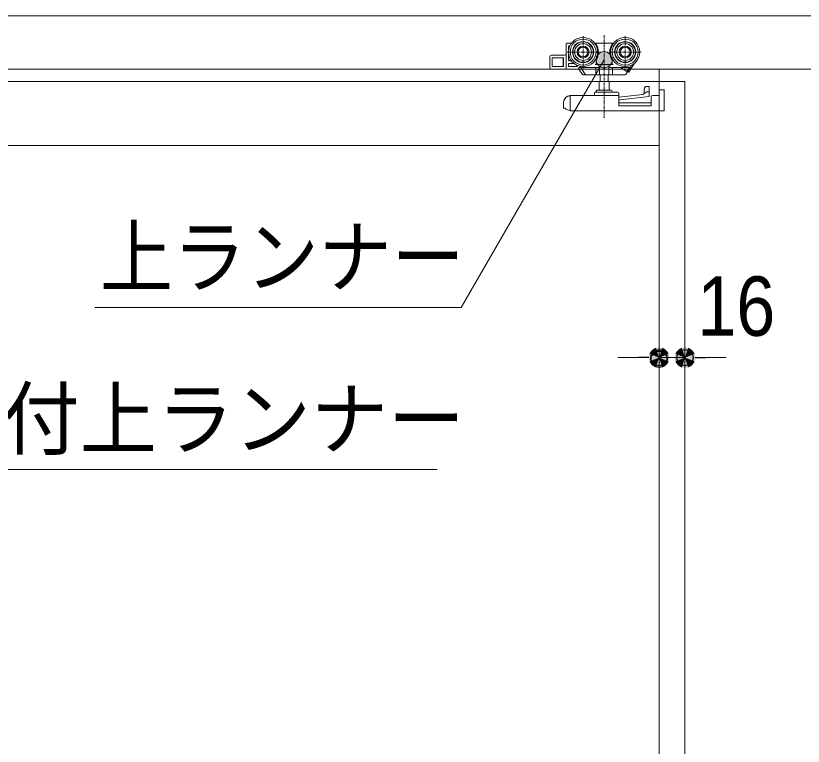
# Model space of a CAD drawing. Units: millimetres, scale not verified. Extents: x -6062 to 6062, y -3045 to 3045.
# Drawn here: x -3328.5 to -2842.5, y -50.8 to 400 of the extents above; entities that cross this region are included whole.
import ezdxf
from ezdxf.enums import TextEntityAlignment as Align

# ---------------------------------------------------------------- set-up
doc = ezdxf.new("R2010")
doc.units = ezdxf.units.MM
doc.header["$LTSCALE"] = 20
doc.header["$PDMODE"] = 32
doc.header["$PDSIZE"] = 10
doc.linetypes.add('USER2', pattern=[2.91, 1.76, -0.4, 0.35, -0.4])
for name, color, linetype, lineweight in [('0-1_0', 7, 'Continuous', 25), ('0-3_2寸法-3', 7, 'Continuous', 15), ('0-4_2寸法-2', 7, 'Continuous', 15), ('0-6_3一般', 7, 'Continuous', 15)]:
    doc.layers.add(name, color=color, linetype=linetype, lineweight=lineweight)
doc.layers.add('0-2_Defpoints', color=7, linetype='Continuous')
doc.styles.add('ＭＳ Ｐゴシック', font='')
doc.styles.get('ＭＳ Ｐゴシック').set_extended_font_data('MS PGothic')

# ---------------------------------------------------------------- blocks, each defined once
blk = doc.blocks.new('_Dot')
at = {"layer": '0-1_0'}
blk.add_line((-10, 0), (-20, 0), dxfattribs=at)
for points in [[(0, 0), (-7.29, 6.85), (-6.37, 7.71)], [(0, 0), (-6.37, 7.71), (-5.36, 8.44)], [(0, 0), (-5.36, 8.44), (-4.26, 9.05)], [(0, 0), (-4.26, 9.05), (-3.09, 9.51)], [(0, 0), (-3.09, 9.51), (-1.87, 9.82)], [(0, 0), (-1.87, 9.82), (-0.63, 9.98)], [(0, 0), (-0.63, 9.98), (0.63, 9.98)], [(0, 0), (0.63, 9.98), (1.87, 9.82)], [(0, 0), (1.87, 9.82), (3.09, 9.51)], [(0, 0), (3.09, 9.51), (4.26, 9.05)], [(0, 0), (4.26, 9.05), (5.36, 8.44)], [(0, 0), (5.36, 8.44), (6.37, 7.71)], [(0, 0), (6.37, 7.71), (7.29, 6.85)], [(0, 0), (-10, 0), (-9.92, 1.25)], [(0, 0), (-9.92, -1.25), (-10, 0)], [(0, 0), (-9.92, 1.25), (-9.69, 2.49)], [(0, 0), (-9.69, -2.49), (-9.92, -1.25)], [(0, 0), (-9.69, 2.49), (-9.3, 3.68)], [(0, 0), (-9.3, -3.68), (-9.69, -2.49)], [(0, 0), (-9.3, 3.68), (-8.76, 4.82)], [(0, 0), (-8.76, -4.82), (-9.3, -3.68)], [(0, 0), (-8.76, 4.82), (-8.09, 5.88)], [(0, 0), (-8.09, -5.88), (-8.76, -4.82)], [(0, 0), (-8.09, 5.88), (-7.29, 6.85)], [(0, 0), (-7.29, -6.85), (-8.09, -5.88)], [(0, 0), (-6.37, -7.71), (-7.29, -6.85)], [(0, 0), (-5.36, -8.44), (-6.37, -7.71)], [(0, 0), (-4.26, -9.05), (-5.36, -8.44)], [(0, 0), (-3.09, -9.51), (-4.26, -9.05)], [(0, 0), (-1.87, -9.82), (-3.09, -9.51)], [(0, 0), (-0.63, -9.98), (-1.87, -9.82)], [(0, 0), (0.63, -9.98), (-0.63, -9.98)], [(0, 0), (7.29, 6.85), (8.09, 5.88)], [(0, 0), (8.09, 5.88), (8.76, 4.82)], [(0, 0), (8.76, 4.82), (9.3, 3.68)], [(0, 0), (9.3, 3.68), (9.69, 2.49)], [(0, 0), (9.69, 2.49), (9.92, 1.25)], [(0, 0), (9.92, 1.25), (10, 0)], [(0, 0), (1.87, -9.82), (0.63, -9.98)], [(0, 0), (3.09, -9.51), (1.87, -9.82)], [(0, 0), (4.26, -9.05), (3.09, -9.51)], [(0, 0), (5.36, -8.44), (4.26, -9.05)], [(0, 0), (6.37, -7.71), (5.36, -8.44)], [(0, 0), (7.29, -6.85), (6.37, -7.71)], [(0, 0), (8.09, -5.88), (7.29, -6.85)], [(0, 0), (8.76, -4.82), (8.09, -5.88)], [(0, 0), (9.3, -3.68), (8.76, -4.82)], [(0, 0), (9.69, -2.49), (9.3, -3.68)], [(0, 0), (9.92, -1.25), (9.69, -2.49)], [(0, 0), (10, 0), (9.92, -1.25)]]:
    blk.add_solid(points, dxfattribs=at)
blk = doc.blocks.new('グループ-7')
at = {"layer": '0-6_3一般'}
for p, q in [((-4623.5, 8000), (-40983.5, 8000)), ((-6330, 8000), (-39110, 8000)), ((-24028, 7352), (-24028, 7652)), ((-23960.5, 7662), (-24018, 7662)), ((-23996, 7622), (-23996, 7578.7)), ((-23979.2, 7632), (-23986, 7632)), ((-23658, 7662), (-23675.5, 7662)), ((-23658, 7659.3), (-23658, 7654.4)), ((-23658, 7654.4), (-23658, 7634.4)), ((-23440.5, 7662), (-23458, 7662)), ((-23458, 7654.4), (-23458, 7659.3)), ((-23458, 7634.4), (-23458, 7654.4)), ((-24228, 7492), (-24228, 7362)), ((-24208, 7512), (-24048, 7512)), ((-23996, 7525.2), (-23996, 7452)), ((-24061.6, 7372), (-24061.6, 7482)), ((-23998, 7412), (-23931.1, 7412)), ((-23986, 7442), (-23960.5, 7442)), ((-23667.8, 7452.4), (-23668, 7452.5)), ((-23668, 7398), (-23658, 7398)), ((-23458, 7398), (-23458, 7449.5)), ((-23458, 7398), (-23448, 7398)), ((-23448.2, 7452.4), (-23448, 7452.5)), ((-23231.2, 7366.5), (-23214.2, 7392.7)), ((-23204.5, 7380.1), (-23189, 7403.9)), ((-23192.5, 7406.1), (-23189, 7403.9)), ((-39110, 7340), (-6330, 7340)), ((-24028, 7342), (-24208, 7342)), ((-24028, 7352), (-24028, 7342)), ((-24028, 7342), (-23878.9, 7342)), ((-23878.9, 7342), (-23857, 7342)), ((-23868.9, 7342), (-23826.4, 7276.5)), ((-23855.1, 7375.8), (-23852.6, 7372)), ((-23846.1, 7362), (-23794.2, 7282)), ((-23840.7, 7362), (-23630, 7362)), ((-23661.9, 7362), (-23661.9, 7282)), ((-23614.3, 7371.5), (-23614.2, 7372)), ((-23614.2, 7282), (-23614.2, 7372)), ((-23501.8, 7372), (-23501.8, 7282)), ((-23486.5, 7362), (-23486, 7362)), ((-23486, 7362), (-23239.6, 7362)), ((-23454.1, 7362), (-23454.1, 7282)), ((-23357.8, 7362), (-23279.2, 7310.9)), ((-23286.7, 7281.1), (-23268.3, 7309.4)), ((-23246, 7362), (-23279.2, 7310.9)), ((-23278.8, 7311.1), (-23279.2, 7310.9)), ((-23268.3, 7309.4), (-23231.2, 7366.5)), ((-23254.4, 7303.3), (-23267, 7311.4)), ((-23254.4, 7303.3), (-23204.5, 7380.1)), ((-22880, 7340), (-22880, -40000)), ((-23782.2, 7272), (-23787.7, 7272)), ((-23782.2, 7272), (-23656, 7272)), ((-23656.3, 7272), (-23656, 7272)), ((-23656, 7272), (-23611.7, 7272)), ((-23611.9, 7272.1), (-23611.7, 7272)), ((-23611.7, 7272), (-23504.3, 7272)), ((-23607.5, 7190), (-23607.5, 7272)), ((-23508.5, 7272), (-23508.5, 7190)), ((-23504.1, 7272.1), (-23504.3, 7272)), ((-23504.3, 7272), (-23460, 7272)), ((-23460, 7272), (-23303.4, 7272)), ((-23459.7, 7272), (-23460, 7272)), ((-22560, 7190), (-39120, 7190)), ((-23621, 7080), (-23621, 7190)), ((-23621, 7190), (-23495, 7190)), ((-23495, 7190), (-23495, 7080)), ((-23054.6, 7118.6), (-23054.3, 7119.2)), ((-23042.4, 7124.7), (-23042, 7124.7)), ((-23042, 7124.7), (-23002.4, 7124.7)), ((-23002, 7124.4), (-23002, 7124.4)), ((-22880, -39740), (-22880, 7190)), ((-22560, -39740), (-22560, 7190)), ((-23997.4, 7008.7), (-24006.1, 7005.4)), ((-23997.4, 7008.7), (-23987.5, 7012.4)), ((-23979.7, 7015.3), (-23987.5, 7012.4)), ((-23978, 7006.3), (-23978, 7006)), ((-23978, 7006), (-23978, 6826)), ((-23388, 7016), (-23976.2, 7016)), ((-23678, 7046), (-23678, 7026)), ((-23611.3, 7056), (-23668, 7056)), ((-23470, 7080), (-23646, 7080)), ((-23611.3, 7056), (-23504.7, 7056)), ((-23388, 7056), (-23504.7, 7056)), ((-23378, 7026), (-23378, 7046)), ((-23378, 7026), (-23378, 7006)), ((-23378, 6888), (-23378, 7006)), ((-23062, 7092), (-23062, 7040.2)), ((-22958, 7016), (-22878, 7016)), ((-22878, 7016), (-22878, 7086)), ((-22816, 7074), (-22816, 6860)), ((-23378, 6926), (-22978, 6926)), ((-22978, 6888), (-22978, 6996)), ((-24032.6, 6860), (-24032.6, 6846.5)), ((-24032.6, 6846.5), (-23997.4, 6833.3)), ((-23978, 6826), (-23997.4, 6833.3)), ((-22818, 6826), (-23978, 6826)), ((-23378, 6888), (-22978, 6888)), ((-22880, 6400), (-38800, 6400))]:
    blk.add_line(p, q, dxfattribs=at)
at = {"layer": '0-6_3一般', "linetype": 'USER2'}
for p, q in [((-23818, 7750), (-23818, 7354)), ((-23558, 7758.4), (-23558, 6738.4)), ((-23298, 7750), (-23298, 7354)), ((-24016, 7552), (-23620, 7552)), ((-23496, 7552), (-23100, 7552))]:
    blk.add_line(p, q, dxfattribs=at)
at = {"layer": '0-6_3一般'}
for points in [[(-6320, -40000), (-6320, 8000), (-22880, 8000)], [(-23458, 7659.3), (-23458, 7662), (-23658, 7662), (-23658, 7659.3)], [(-23901.8, 7392.7), (-23888.4, 7372), (-23998, 7372), (-23998, 7412)], [(-23658, 7449.5), (-23658.3, 7449.6), (-23658.5, 7449.7), (-23658.8, 7449.7), (-23659, 7449.8), (-23659.3, 7449.9), (-23659.5, 7449.9), (-23659.8, 7450), (-23660, 7450.1), (-23660.3, 7450.2), (-23660.5, 7450.2), (-23660.8, 7450.3), (-23661, 7450.4), (-23661.3, 7450.5), (-23661.5, 7450.5), (-23661.8, 7450.6), (-23662, 7450.7), (-23662.3, 7450.8), (-23662.5, 7450.8), (-23662.8, 7450.9), (-23663, 7451), (-23663.3, 7451.1), (-23663.5, 7451.1), (-23663.8, 7451.2), (-23664, 7451.3), (-23664.3, 7451.4), (-23664.5, 7451.4), (-23664.8, 7451.5), (-23665, 7451.6), (-23665.3, 7451.7), (-23665.5, 7451.7), (-23665.8, 7451.8), (-23666, 7451.9), (-23666.3, 7452), (-23666.5, 7452), (-23666.8, 7452.1), (-23667, 7452.2), (-23667.3, 7452.3), (-23667.5, 7452.3), (-23667.8, 7452.4)], [(-23658, 7449.5), (-23658, 7398), (-23458, 7398)], [(-23458, 7449.5), (-23457.7, 7449.6), (-23457.5, 7449.7), (-23457.2, 7449.7), (-23457, 7449.8), (-23456.7, 7449.9), (-23456.5, 7449.9), (-23456.2, 7450), (-23456, 7450.1), (-23455.7, 7450.2), (-23455.5, 7450.2), (-23455.2, 7450.3), (-23455, 7450.4), (-23454.7, 7450.5), (-23454.5, 7450.5), (-23454.2, 7450.6), (-23454, 7450.7), (-23453.7, 7450.8), (-23453.5, 7450.8), (-23453.2, 7450.9), (-23453, 7451), (-23452.7, 7451.1), (-23452.5, 7451.1), (-23452.2, 7451.2), (-23452, 7451.3), (-23451.7, 7451.4), (-23451.5, 7451.4), (-23451.2, 7451.5), (-23451, 7451.6), (-23450.7, 7451.7), (-23450.5, 7451.7), (-23450.2, 7451.8), (-23450, 7451.9), (-23449.7, 7452), (-23449.5, 7452), (-23449.2, 7452.1), (-23449, 7452.2), (-23448.7, 7452.3), (-23448.5, 7452.3), (-23448.2, 7452.4)], [(-23868.9, 7352), (-23868.9, 7362), (-23846.1, 7362), (-23852.6, 7372)], [(-23630, 7362), (-23629.5, 7362), (-23629, 7362), (-23628.5, 7362.1), (-23628, 7362.1), (-23627.5, 7362.2), (-23627, 7362.3), (-23626.4, 7362.4), (-23625.9, 7362.5), (-23625.4, 7362.6), (-23624.9, 7362.7), (-23624.4, 7362.8), (-23623.9, 7363), (-23623.4, 7363.1), (-23622.9, 7363.3), (-23622.4, 7363.5), (-23621.9, 7363.7), (-23621.3, 7363.9), (-23620.8, 7364.1), (-23620.3, 7364.3), (-23619.8, 7364.5), (-23619.3, 7364.8), (-23618.8, 7365), (-23618.4, 7365.3), (-23617.9, 7365.6), (-23617.5, 7365.9), (-23617.1, 7366.2), (-23616.8, 7366.5), (-23616.4, 7366.9), (-23616.1, 7367.2), (-23615.8, 7367.6), (-23615.6, 7368), (-23615.3, 7368.4), (-23615.1, 7368.8), (-23614.9, 7369.2), (-23614.8, 7369.6), (-23614.6, 7370.1), (-23614.5, 7370.5), (-23614.4, 7371), (-23614.3, 7371.5)], [(-23501.8, 7372), (-23501.7, 7371.5), (-23501.6, 7371), (-23501.5, 7370.5), (-23501.4, 7370.1), (-23501.2, 7369.6), (-23501.1, 7369.2), (-23500.9, 7368.8), (-23500.7, 7368.4), (-23500.4, 7368), (-23500.2, 7367.6), (-23499.9, 7367.2), (-23499.6, 7366.9), (-23499.2, 7366.5), (-23498.9, 7366.2), (-23498.5, 7365.9), (-23498.1, 7365.6), (-23497.6, 7365.3), (-23497.2, 7365), (-23496.7, 7364.8), (-23496.2, 7364.5), (-23495.7, 7364.3), (-23495.2, 7364.1), (-23494.7, 7363.9), (-23494.1, 7363.7), (-23493.6, 7363.5), (-23493.1, 7363.3), (-23492.6, 7363.1), (-23492.1, 7363), (-23491.6, 7362.8), (-23491.1, 7362.7), (-23490.6, 7362.6), (-23490.1, 7362.5), (-23489.6, 7362.4), (-23489, 7362.3), (-23488.5, 7362.2), (-23488, 7362.1), (-23487.5, 7362.1), (-23487, 7362), (-23486.5, 7362)], [(-23268.3, 7309.4), (-23268.1, 7309.7), (-23268, 7310), (-23267.9, 7310.2), (-23267.8, 7310.5), (-23267.8, 7310.7), (-23267.8, 7311), (-23267.8, 7311.2), (-23267.8, 7311.4), (-23267.9, 7311.5), (-23268, 7311.7), (-23268.2, 7311.8), (-23268.4, 7312), (-23268.6, 7312.1), (-23268.9, 7312.2), (-23269.2, 7312.2), (-23269.5, 7312.3), (-23269.8, 7312.3), (-23270.2, 7312.4), (-23270.6, 7312.4), (-23271.1, 7312.4), (-23271.5, 7312.3), (-23272, 7312.3), (-23272.5, 7312.3), (-23272.9, 7312.2), (-23273.3, 7312.2), (-23273.8, 7312.1), (-23274.2, 7312.1), (-23274.6, 7312), (-23275, 7312), (-23275.4, 7311.9), (-23275.8, 7311.8), (-23276.2, 7311.8), (-23276.6, 7311.7), (-23277, 7311.6), (-23277.4, 7311.5), (-23277.8, 7311.4), (-23278.1, 7311.3), (-23278.5, 7311.2), (-23278.8, 7311.1)], [(-23818, 7272), (-23787.7, 7272), (-23794.2, 7282)], [(-23661.9, 7282), (-23661.9, 7281.7), (-23661.9, 7281.3), (-23661.8, 7281), (-23661.8, 7280.7), (-23661.7, 7280.4), (-23661.7, 7280.1), (-23661.6, 7279.8), (-23661.6, 7279.4), (-23661.5, 7279.1), (-23661.4, 7278.8), (-23661.4, 7278.5), (-23661.3, 7278.2), (-23661.2, 7277.9), (-23661.1, 7277.6), (-23661, 7277.3), (-23660.9, 7276.9), (-23660.8, 7276.6), (-23660.7, 7276.3), (-23660.6, 7276), (-23660.4, 7275.7), (-23660.3, 7275.4), (-23660.2, 7275.1), (-23660, 7274.8), (-23659.8, 7274.6), (-23659.7, 7274.3), (-23659.5, 7274.1), (-23659.3, 7273.8), (-23659.1, 7273.6), (-23658.9, 7273.4), (-23658.7, 7273.2), (-23658.5, 7273), (-23658.2, 7272.9), (-23658, 7272.7), (-23657.7, 7272.6), (-23657.5, 7272.4), (-23657.2, 7272.3), (-23656.9, 7272.2), (-23656.6, 7272.1), (-23656.3, 7272)], [(-23614.2, 7282), (-23614.2, 7281.7), (-23614.2, 7281.4), (-23614.2, 7281.2), (-23614.2, 7280.9), (-23614.2, 7280.6), (-23614.2, 7280.3), (-23614.2, 7280.1), (-23614.2, 7279.8), (-23614.2, 7279.5), (-23614.2, 7279.2), (-23614.2, 7278.9), (-23614.2, 7278.7), (-23614.2, 7278.4), (-23614.2, 7278.1), (-23614.1, 7277.8), (-23614.1, 7277.5), (-23614.1, 7277.2), (-23614.1, 7276.9), (-23614.1, 7276.7), (-23614.1, 7276.4), (-23614.1, 7276.1), (-23614.1, 7275.8), (-23614, 7275.5), (-23614, 7275.3), (-23613.9, 7275), (-23613.9, 7274.7), (-23613.8, 7274.5), (-23613.7, 7274.3), (-23613.6, 7274), (-23613.5, 7273.8), (-23613.3, 7273.6), (-23613.2, 7273.4), (-23613, 7273.2), (-23612.9, 7273), (-23612.7, 7272.8), (-23612.5, 7272.6), (-23612.3, 7272.4), (-23612.1, 7272.3), (-23611.9, 7272.1)], [(-23501.8, 7282), (-23501.8, 7281.7), (-23501.8, 7281.4), (-23501.8, 7281.2), (-23501.8, 7280.9), (-23501.8, 7280.6), (-23501.8, 7280.3), (-23501.8, 7280.1), (-23501.8, 7279.8), (-23501.8, 7279.5), (-23501.8, 7279.2), (-23501.8, 7278.9), (-23501.8, 7278.7), (-23501.8, 7278.4), (-23501.8, 7278.1), (-23501.9, 7277.8), (-23501.9, 7277.5), (-23501.9, 7277.2), (-23501.9, 7276.9), (-23501.9, 7276.7), (-23501.9, 7276.4), (-23501.9, 7276.1), (-23501.9, 7275.8), (-23502, 7275.5), (-23502, 7275.3), (-23502.1, 7275), (-23502.1, 7274.7), (-23502.2, 7274.5), (-23502.3, 7274.3), (-23502.4, 7274), (-23502.5, 7273.8), (-23502.7, 7273.6), (-23502.8, 7273.4), (-23503, 7273.2), (-23503.1, 7273), (-23503.3, 7272.8), (-23503.5, 7272.6), (-23503.7, 7272.4), (-23503.9, 7272.3), (-23504.1, 7272.1)], [(-23454.1, 7282), (-23454.1, 7281.7), (-23454.1, 7281.3), (-23454.2, 7281), (-23454.2, 7280.7), (-23454.3, 7280.4), (-23454.3, 7280.1), (-23454.4, 7279.8), (-23454.4, 7279.4), (-23454.5, 7279.1), (-23454.6, 7278.8), (-23454.6, 7278.5), (-23454.7, 7278.2), (-23454.8, 7277.9), (-23454.9, 7277.6), (-23455, 7277.3), (-23455.1, 7276.9), (-23455.2, 7276.6), (-23455.3, 7276.3), (-23455.4, 7276), (-23455.6, 7275.7), (-23455.7, 7275.4), (-23455.8, 7275.1), (-23456, 7274.8), (-23456.2, 7274.6), (-23456.3, 7274.3), (-23456.5, 7274.1), (-23456.7, 7273.8), (-23456.9, 7273.6), (-23457.1, 7273.4), (-23457.3, 7273.2), (-23457.5, 7273), (-23457.8, 7272.9), (-23458, 7272.7), (-23458.3, 7272.6), (-23458.5, 7272.4), (-23458.8, 7272.3), (-23459.1, 7272.2), (-23459.4, 7272.1), (-23459.7, 7272)], [(-23061.9, 7092.1), (-23061.9, 7092.8), (-23061.8, 7093.5), (-23061.8, 7094.2), (-23061.8, 7094.9), (-23061.7, 7095.6), (-23061.7, 7096.3), (-23061.6, 7097), (-23061.6, 7097.8), (-23061.5, 7098.5), (-23061.4, 7099.2), (-23061.3, 7099.9), (-23061.2, 7100.6), (-23061, 7101.3), (-23060.9, 7102), (-23060.7, 7102.7), (-23060.6, 7103.4), (-23060.4, 7104), (-23060.2, 7104.7), (-23060.1, 7105.4), (-23059.9, 7106.1), (-23059.7, 7106.8), (-23059.4, 7107.5), (-23059.2, 7108.2), (-23059, 7108.9), (-23058.7, 7109.5), (-23058.5, 7110.2), (-23058.3, 7110.9), (-23058, 7111.5), (-23057.7, 7112.2), (-23057.4, 7112.8), (-23057.2, 7113.5), (-23056.9, 7114.1), (-23056.6, 7114.8), (-23056.3, 7115.4), (-23055.9, 7116.1), (-23055.6, 7116.7), (-23055.3, 7117.3), (-23055, 7118), (-23054.6, 7118.6)], [(-23054.2, 7119.2), (-23054.1, 7119.5), (-23053.9, 7119.8), (-23053.7, 7120.1), (-23053.5, 7120.4), (-23053.3, 7120.6), (-23053.1, 7120.9), (-23052.9, 7121.1), (-23052.7, 7121.4), (-23052.4, 7121.6), (-23052.2, 7121.8), (-23051.9, 7122), (-23051.7, 7122.2), (-23051.4, 7122.4), (-23051.1, 7122.6), (-23050.8, 7122.8), (-23050.5, 7122.9), (-23050.1, 7123.1), (-23049.8, 7123.2), (-23049.5, 7123.3), (-23049.1, 7123.4), (-23048.7, 7123.5), (-23048.4, 7123.6), (-23048, 7123.7), (-23047.7, 7123.8), (-23047.3, 7123.9), (-23047, 7124), (-23046.6, 7124.1), (-23046.2, 7124.2), (-23045.9, 7124.2), (-23045.5, 7124.3), (-23045.2, 7124.3), (-23044.8, 7124.4), (-23044.5, 7124.5), (-23044.1, 7124.5), (-23043.8, 7124.5), (-23043.4, 7124.6), (-23043.1, 7124.6), (-23042.7, 7124.6), (-23042.4, 7124.7)], [(-23002.4, 7124.7), (-23002.3, 7124.7), (-23002.3, 7124.7), (-23002.3, 7124.7), (-23002.3, 7124.7), (-23002.3, 7124.7), (-23002.3, 7124.7), (-23002.3, 7124.7), (-23002.3, 7124.7), (-23002.2, 7124.7), (-23002.2, 7124.7), (-23002.2, 7124.7), (-23002.2, 7124.6), (-23002.2, 7124.6), (-23002.2, 7124.6), (-23002.2, 7124.6), (-23002.2, 7124.6), (-23002.2, 7124.6), (-23002.1, 7124.6), (-23002.1, 7124.6), (-23002.1, 7124.6), (-23002.1, 7124.6), (-23002.1, 7124.6), (-23002.1, 7124.6), (-23002.1, 7124.6), (-23002.1, 7124.6), (-23002.1, 7124.5), (-23002.1, 7124.5), (-23002.1, 7124.5), (-23002, 7124.5), (-23002, 7124.5), (-23002, 7124.5), (-23002, 7124.5), (-23002, 7124.5), (-23002, 7124.5), (-23002, 7124.4), (-23002, 7124.4), (-23002, 7124.4), (-23002, 7124.4), (-23002, 7124.4)], [(-23002, 7062.3), (-23002, 7116), (-23002, 7122.8), (-23002, 7124.4)], [(-23987.5, 7012.4), (-23987.2, 7012.3), (-23986.9, 7012.2), (-23986.6, 7012.1), (-23986.3, 7012), (-23986, 7012), (-23985.7, 7011.8), (-23985.4, 7011.7), (-23985.1, 7011.6), (-23984.8, 7011.5), (-23984.5, 7011.4), (-23984.2, 7011.3), (-23983.9, 7011.2), (-23983.6, 7011.1), (-23983.3, 7011), (-23983, 7010.9), (-23982.7, 7010.7), (-23982.4, 7010.6), (-23982.1, 7010.5), (-23981.8, 7010.4), (-23981.5, 7010.2), (-23981.2, 7010.1), (-23980.9, 7010), (-23980.6, 7009.8), (-23980.4, 7009.7), (-23980.1, 7009.5), (-23979.9, 7009.3), (-23979.6, 7009.2), (-23979.4, 7009), (-23979.2, 7008.8), (-23979.1, 7008.5), (-23978.9, 7008.3), (-23978.7, 7008.1), (-23978.6, 7007.9), (-23978.5, 7007.6), (-23978.4, 7007.4), (-23978.3, 7007.1), (-23978.2, 7006.8), (-23978.1, 7006.6), (-23978, 7006.3)], [(-23032, 7059.1), (-23082, 7027.6), (-23378, 6996)], [(-23360.1, 6963.7), (-23002, 7002), (-23002, 7062.3), (-23032, 7059.1)], [(-22818, 6826), (-22818, 7086), (-22878, 7086)], [(-22816, 7074), (-22816, 7084), (-22818, 7084)], [(-24058, 6930.5), (-24058, 6860), (-24032.6, 6860)], [(-22816, 6860), (-22816.6, 6853.7), (-22818, 6848.8)]]:
    blk.add_lwpolyline(points, dxfattribs=at)
blk.add_lwpolyline([(-24198, 7372), (-24198, 7482), (-24058, 7482), (-24058, 7372)], close=True, dxfattribs=at)
for centre, radius in [((-23818, 7552), 180), ((-23818, 7552), 160), ((-23818, 7552), 130), ((-23818, 7552), 126), ((-23298, 7552), 180), ((-23298, 7552), 160), ((-23298, 7552), 130), ((-23298, 7552), 126), ((-23818, 7552), 104), ((-23818, 7552), 74), ((-23818, 7552), 60), ((-23298, 7552), 104), ((-23298, 7552), 74), ((-23298, 7552), 60)]:
    blk.add_circle(centre, radius, dxfattribs=at)
for centre, radius, start, end in [((-24018, 7652), 10, 90, 180), ((-23986, 7622), 10, 90, 180), ((-23818, 7552), 190, 327.3631, 32.6369), ((-23298, 7552), 190, 147.3631, 212.6369), ((-24208, 7492), 20, 90, 180), ((-24048, 7532), 20, 270, 0), ((-23976, 7462), 20, 180, 270), ((-23986, 7452), 10, 180, 270), ((-24208, 7362), 20, 180, 270), ((-23878.9, 7352), 10, 270, 0), ((-23840.7, 7372), 10, 213, 270), ((-23239.6, 7372), 10, 270, 327), ((-23818, 7282), 10, 213, 270), ((-23782.2, 7282), 10, 213, 270), ((-23303.4, 7292), 20, 270, 327), ((-23978, 6930.5), 80, 110.55605, 180), ((-23976.2, 7006), 10, 90, 110.55605), ((-23688, 7026), 10, 270, 0), ((-23668, 7046), 10, 90, 180), ((-23646, 7068), 12, 90, 180), ((-23646, 7068), 12, 180, 270), ((-23470, 7068), 12, 0, 90), ((-23470, 7068), 12, 270, 0), ((-23388, 7046), 10, 0, 90), ((-23388, 7006), 10, 0, 90), ((-22958, 6996), 20, 90, 180), ((-23358, 6943.8), 20, 96.10164, 180)]:
    blk.add_arc(centre, radius, start, end, dxfattribs=at)

msp = doc.modelspace()

# ---------------------------------------------------------------- hatches: boundary and pattern name
at = {"layer": '0-3_2寸法-3'}
msp.add_hatch(color=256, dxfattribs=at).paths.add_polyline_path([(-2960.39, 372.84, 1), (-2970.41, 372.84, 1)])

# ---------------------------------------------------------------- linework, layer by layer
at = {"layer": '0-2_Defpoints'}
for p in [(-2931.5, 189), (-2931.5, 188), (-2915.5, 189)]:
    msp.add_point(p, dxfattribs=at)
at = {"layer": '0-3_2寸法-3'}
for points in [[(-3068.43, 120), (-3697.27, 120), (-3551.02, 373.3)], [(-3279.56, 220), (-3053.64, 220), (-2965.4, 372.84)]]:
    msp.add_lwpolyline(points, dxfattribs=at)
msp.add_circle((-2965.4, 372.84), 5.01, dxfattribs=at)
at = {"layer": '0-4_2寸法-2'}
for p, q in [((-2931.5, 208), (-2931.5, 209)), ((-2915.5, 209), (-2915.3, 209)), ((-2944.21, 189), (-2956.92, 189)), ((-2915.5, 189), (-2931.5, 189)), ((-2902.79, 189), (-2890.08, 189))]:
    msp.add_line(p, q, dxfattribs=at)

# ---------------------------------------------------------------- block references
at = {"layer": '0-4_2寸法-2', "xscale": 0.6356201, "yscale": 0.6356201}
msp.add_blockref('_Dot', (-2931.5, 189), dxfattribs=at)
at = {"layer": '0-4_2寸法-2', "xscale": 0.6356201, "yscale": 0.6356201, "rotation": 180}
msp.add_blockref('_Dot', (-2915.5, 189), dxfattribs=at)
at = {"layer": '0-6_3一般', "xscale": 0.05, "yscale": 0.05}
msp.add_blockref('グループ-7', (-1787.5, 0), dxfattribs=at)

# ---------------------------------------------------------------- texts
at = {"layer": '0-3_2寸法-3', "style": 'ＭＳ Ｐゴシック'}
for s, height, width, p in [('上ランナー', 36.66, 0.9, (-3276.52, 221.97)), ('ダブルダンパー付上ランナー', 36.69, 0.95, (-3669.36, 121.97))]:
    msp.add_text(s, height=height, dxfattribs=dict(at, width=width)).set_placement(p, align=Align.BOTTOM_LEFT)
at = {"layer": '0-4_2寸法-2', "style": 'ＭＳ Ｐゴシック', "width": 0.9}
msp.add_text('16', height=36.66, dxfattribs=at).set_placement((-2907.82, 191.48), align=Align.BOTTOM_LEFT)

doc.saveas('drawing.dxf')
